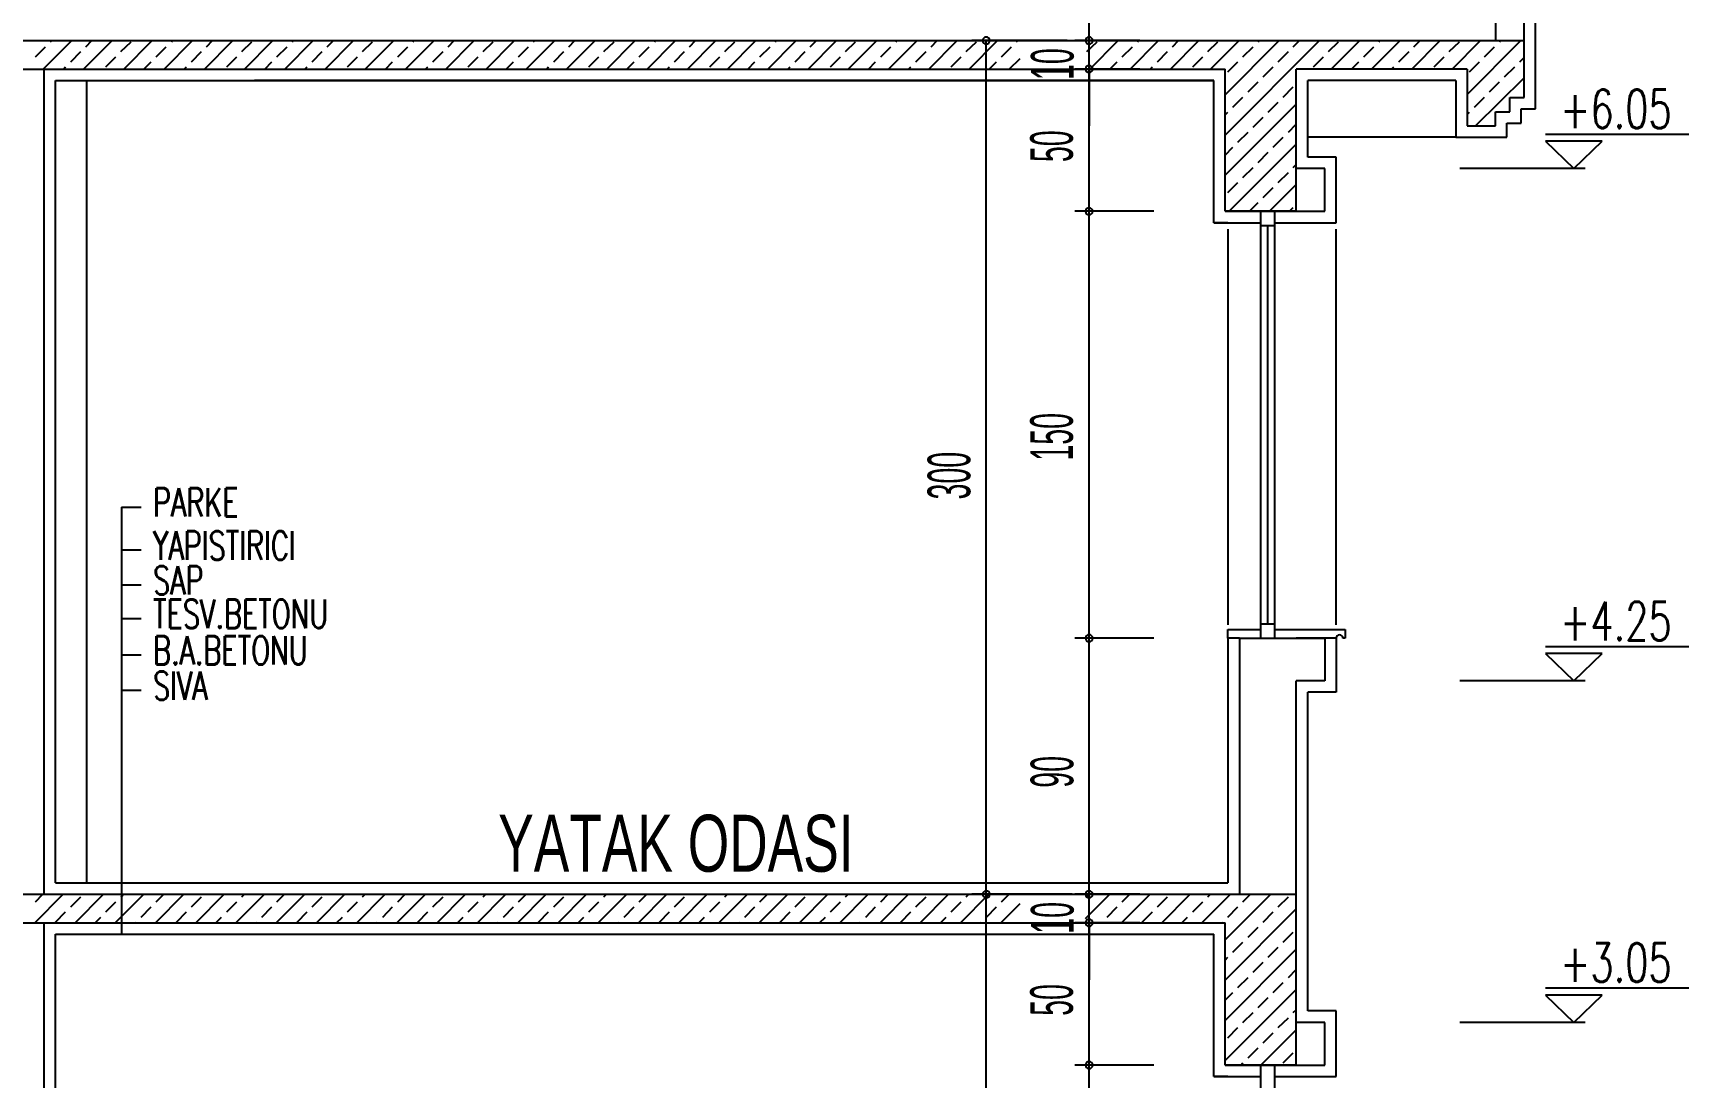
# Model space of a CAD drawing. Extents: x 3907.4 to 3911.57, y -3054.42 to -3053.7.
# Drawn here: x 3909.6219 to 3909.7382, y -3053.8735 to -3053.8001 of the extents above; entities that cross this region are included whole.
import ezdxf
from ezdxf.enums import TextEntityAlignment as Align

# ---------------------------------------------------------------- set-up
doc = ezdxf.new("R2010")
doc.units = 0
doc.header["$LTSCALE"] = 2
doc.header["$MEASUREMENT"] = 0
doc.layers.get('0').update_dxf_attribs({"linetype": 'CONTINUOUS'})
for name, color, linetype in [('DOĞRAMA', 2, 'CONTINUOUS'), ('DUVAR', 7, 'CONTINUOUS'), ('OLÇÜ', 6, 'CONTINUOUS'), ('SıVA', 6, 'CONTINUOUS'), ('TARAMA', 9, 'CONTINUOUS'), ('TEXT', 11, 'CONTINUOUS')]:
    doc.layers.add(name, color=color, linetype=linetype)
doc.styles.add('KAPı-PEN', font='simplex.shx', dxfattribs={"width": 0.7, "height": 10})
doc.styles.add('MAHAL', font='stylu.ttf', dxfattribs={"width": 0.7, "height": 20})
doc.styles.add('ÖLÇÜ', font='stylu.ttf', dxfattribs={"width": 0.5})

msp = doc.modelspace()

# ---------------------------------------------------------------- linework, layer by layer
at = {"color": 0, "linetype": 'ByBlock'}
for centre, start, end in [((3909.68883, -3053.80061), 90, 270), ((3909.68883, -3053.80061), 270, 90), ((3909.69606, -3053.80061), 90, 270), ((3909.69606, -3053.80061), 90, 270), ((3909.69606, -3053.80061), 270, 90), ((3909.69606, -3053.80061), 270, 90), ((3909.69606, -3053.80261), 90, 270), ((3909.69606, -3053.80261), 90, 270), ((3909.69606, -3053.80261), 270, 90), ((3909.69606, -3053.80261), 270, 90), ((3909.69606, -3053.81261), 90, 270), ((3909.69606, -3053.81261), 90, 270), ((3909.69606, -3053.81261), 270, 90), ((3909.69606, -3053.81261), 270, 90), ((3909.69606, -3053.84261), 90, 270), ((3909.69606, -3053.84261), 90, 270), ((3909.69606, -3053.84261), 270, 90), ((3909.69606, -3053.84261), 270, 90), ((3909.68883, -3053.86061), 90, 270), ((3909.68883, -3053.86061), 90, 270), ((3909.68883, -3053.86061), 270, 90), ((3909.68883, -3053.86061), 270, 90), ((3909.69606, -3053.86061), 90, 270), ((3909.69606, -3053.86061), 90, 270), ((3909.69606, -3053.86061), 270, 90), ((3909.69606, -3053.86061), 270, 90), ((3909.69606, -3053.86261), 90, 270), ((3909.69606, -3053.86261), 90, 270), ((3909.69606, -3053.86261), 270, 90), ((3909.69606, -3053.86261), 270, 90), ((3909.69606, -3053.87261), 90, 270), ((3909.69606, -3053.87261), 90, 270), ((3909.69606, -3053.87261), 270, 90), ((3909.69606, -3053.87261), 270, 90)]:
    msp.add_arc(centre, 0.00025, start, end, dxfattribs=at)
at = {"layer": 'DOĞRAMA', "color": 1}
for p, q in [((3909.70812, -3053.84261), (3909.70812, -3053.81261)), ((3909.70912, -3053.84261), (3909.70912, -3053.81261)), ((3909.70812, -3053.81361), (3909.70912, -3053.81361)), ((3909.70862, -3053.84161), (3909.70862, -3053.81361)), ((3909.70812, -3053.84161), (3909.70912, -3053.84161)), ((3909.70812, -3053.90261), (3909.70812, -3053.87261)), ((3909.70912, -3053.90261), (3909.70912, -3053.87261))]:
    msp.add_line(p, q, dxfattribs=at)
at = {"layer": 'DUVAR'}
for p, q in [((3909.72462, -3053.79674), (3909.72462, -3053.80061)), ((3909.72462, -3053.79674), (3909.72462, -3053.80061)), ((3909.72662, -3053.80061), (3909.72662, -3053.7974)), ((3909.72662, -3053.80061), (3909.72662, -3053.7974)), ((3909.62262, -3053.80261), (3909.62262, -3053.86061)), ((3909.71262, -3053.80961), (3909.71062, -3053.80961)), ((3909.71262, -3053.81261), (3909.71262, -3053.80961)), ((3909.71062, -3053.81261), (3909.71262, -3053.81261)), ((3909.70662, -3053.84261), (3909.71062, -3053.84261)), ((3909.70662, -3053.84261), (3909.70662, -3053.86061)), ((3909.71062, -3053.84261), (3909.71262, -3053.84261)), ((3909.71262, -3053.84261), (3909.71262, -3053.84561)), ((3909.71062, -3053.86061), (3909.71062, -3053.84561)), ((3909.71262, -3053.84561), (3909.71062, -3053.84561)), ((3909.62262, -3053.86261), (3909.62262, -3053.92061)), ((3909.71262, -3053.86961), (3909.71062, -3053.86961)), ((3909.71262, -3053.87261), (3909.71262, -3053.86961)), ((3909.71062, -3053.87261), (3909.71262, -3053.87261))]:
    msp.add_line(p, q, dxfattribs=at)
at = {"layer": 'DUVAR', "color": 4}
for p, q in [((3909.49862, -3053.80061), (3909.72662, -3053.80061)), ((3909.72662, -3053.80461), (3909.72662, -3053.80061)), ((3909.51962, -3053.80261), (3909.70562, -3053.80261)), ((3909.70562, -3053.81261), (3909.70562, -3053.80261)), ((3909.71062, -3053.81261), (3909.71062, -3053.80261)), ((3909.72262, -3053.80261), (3909.71062, -3053.80261)), ((3909.72262, -3053.80261), (3909.72262, -3053.80661)), ((3909.72462, -3053.80661), (3909.72462, -3053.80561)), ((3909.72462, -3053.80561), (3909.72562, -3053.80561)), ((3909.72562, -3053.80561), (3909.72562, -3053.80461)), ((3909.72562, -3053.80461), (3909.72662, -3053.80461)), ((3909.72262, -3053.80661), (3909.72462, -3053.80661)), ((3909.71062, -3053.81261), (3909.70562, -3053.81261)), ((3909.70562, -3053.81261), (3909.71062, -3053.81261)), ((3909.58462, -3053.86061), (3909.71062, -3053.86061)), ((3909.71062, -3053.87261), (3909.71062, -3053.86061)), ((3909.58462, -3053.86261), (3909.70562, -3053.86261)), ((3909.70562, -3053.87261), (3909.70562, -3053.86261)), ((3909.71062, -3053.87261), (3909.70562, -3053.87261)), ((3909.70562, -3053.87261), (3909.71062, -3053.87261))]:
    msp.add_line(p, q, dxfattribs=at)
at = {"layer": 'DUVAR', "color": 3}
msp.add_line((3909.62562, -3053.85981), (3909.62562, -3053.80341), dxfattribs=at)
at = {"layer": 'OLÇÜ', "color": 6}
for p, q in [((3909.69606, -3053.80061), (3909.69606, -3053.75746)), ((3909.69606, -3053.80061), (3909.69606, -3053.79661)), ((3909.69452, -3053.80061), (3909.68783, -3053.80061)), ((3909.68883, -3053.86061), (3909.68883, -3053.80061)), ((3909.69962, -3053.80061), (3909.69506, -3053.80061)), ((3909.69962, -3053.80061), (3909.69506, -3053.80061)), ((3909.69606, -3053.80261), (3909.69606, -3053.80061)), ((3909.69962, -3053.80261), (3909.69506, -3053.80261)), ((3909.69962, -3053.80261), (3909.69506, -3053.80261)), ((3909.69606, -3053.81261), (3909.69606, -3053.80261)), ((3909.69606, -3053.80261), (3909.69606, -3053.80661)), ((3909.70062, -3053.81261), (3909.69506, -3053.81261)), ((3909.70062, -3053.81261), (3909.69506, -3053.81261)), ((3909.69606, -3053.84261), (3909.69606, -3053.81261)), ((3909.70062, -3053.84261), (3909.69506, -3053.84261)), ((3909.70062, -3053.84261), (3909.69506, -3053.84261)), ((3909.69606, -3053.86061), (3909.69606, -3053.84261)), ((3909.69606, -3053.86061), (3909.69606, -3053.85661)), ((3909.69487, -3053.86061), (3909.68783, -3053.86061)), ((3909.69487, -3053.86061), (3909.68783, -3053.86061)), ((3909.68883, -3053.92061), (3909.68883, -3053.86061)), ((3909.69962, -3053.86061), (3909.69506, -3053.86061)), ((3909.69962, -3053.86061), (3909.69506, -3053.86061)), ((3909.69606, -3053.86261), (3909.69606, -3053.86061)), ((3909.69962, -3053.86261), (3909.69506, -3053.86261)), ((3909.69962, -3053.86261), (3909.69506, -3053.86261)), ((3909.69606, -3053.87261), (3909.69606, -3053.86261)), ((3909.69606, -3053.86261), (3909.69606, -3053.86661)), ((3909.70062, -3053.87261), (3909.69506, -3053.87261)), ((3909.70062, -3053.87261), (3909.69506, -3053.87261)), ((3909.69606, -3053.90261), (3909.69606, -3053.87261))]:
    msp.add_line(p, q, dxfattribs=at)
at = {"layer": 'SıVA'}
for p, q in [((3909.72742, -3053.80541), (3909.72742, -3053.79745)), ((3909.72742, -3053.80541), (3909.72742, -3053.79745)), ((3909.62342, -3053.80341), (3909.70482, -3053.80341)), ((3909.62342, -3053.85981), (3909.62342, -3053.80341)), ((3909.70482, -3053.80341), (3909.63742, -3053.80341)), ((3909.70482, -3053.81341), (3909.70482, -3053.80341)), ((3909.71142, -3053.80881), (3909.71142, -3053.80341)), ((3909.72182, -3053.80341), (3909.71142, -3053.80341)), ((3909.72182, -3053.80341), (3909.72182, -3053.80741)), ((3909.72642, -3053.80641), (3909.72642, -3053.80541)), ((3909.72642, -3053.80541), (3909.72742, -3053.80541)), ((3909.72542, -3053.80741), (3909.72542, -3053.80641)), ((3909.72542, -3053.80641), (3909.72642, -3053.80641)), ((3909.72182, -3053.80741), (3909.71142, -3053.80741)), ((3909.72182, -3053.80741), (3909.72542, -3053.80741)), ((3909.71342, -3053.80881), (3909.71142, -3053.80881)), ((3909.71342, -3053.81341), (3909.71342, -3053.80881)), ((3909.70582, -3053.81341), (3909.70482, -3053.81341)), ((3909.70482, -3053.81341), (3909.70582, -3053.81341)), ((3909.70582, -3053.81341), (3909.70812, -3053.81341)), ((3909.70912, -3053.81341), (3909.71342, -3053.81341)), ((3909.70582, -3053.81386), (3909.70582, -3053.84167)), ((3909.71342, -3053.84167), (3909.71342, -3053.81386)), ((3909.70582, -3053.84261), (3909.70582, -3053.85981)), ((3909.71342, -3053.84261), (3909.71342, -3053.84641)), ((3909.71142, -3053.86681), (3909.71142, -3053.84641)), ((3909.71342, -3053.84641), (3909.71142, -3053.84641)), ((3909.62342, -3053.85981), (3909.70582, -3053.85981)), ((3909.71142, -3053.86881), (3909.71142, -3053.85981)), ((3909.62342, -3053.86341), (3909.70482, -3053.86341)), ((3909.62342, -3053.91981), (3909.62342, -3053.86341)), ((3909.70482, -3053.87341), (3909.70482, -3053.86341)), ((3909.71342, -3053.86881), (3909.71142, -3053.86881)), ((3909.71342, -3053.87341), (3909.71342, -3053.86881)), ((3909.70582, -3053.87341), (3909.70482, -3053.87341)), ((3909.70482, -3053.87341), (3909.70582, -3053.87341)), ((3909.70582, -3053.87341), (3909.70812, -3053.87341)), ((3909.70912, -3053.87341), (3909.71342, -3053.87341))]:
    msp.add_line(p, q, dxfattribs=at)
at = {"layer": 'SıVA', "color": 1}
for p, q in [((3909.70582, -3053.84261), (3909.70582, -3053.84201)), ((3909.70582, -3053.84201), (3909.70812, -3053.84201)), ((3909.70662, -3053.84261), (3909.70582, -3053.84261)), ((3909.70912, -3053.84201), (3909.71406, -3053.84201)), ((3909.71342, -3053.84261), (3909.71062, -3053.84261)), ((3909.71406, -3053.84261), (3909.7139, -3053.84261)), ((3909.71406, -3053.84201), (3909.71406, -3053.84261))]:
    msp.add_line(p, q, dxfattribs=at)
msp.add_arc((3909.71366, -3053.84261), 0.00024, 0, 180, dxfattribs=at)
at = {"layer": 'TARAMA'}
for p, q in [((3909.62257, -3053.80261), (3909.62457, -3053.80061)), ((3909.62308, -3053.80069), (3909.62316, -3053.80061)), ((3909.6254, -3053.80261), (3909.6274, -3053.80061)), ((3909.62556, -3053.80104), (3909.62599, -3053.80061)), ((3909.62803, -3053.80139), (3909.62874, -3053.80069)), ((3909.62823, -3053.80261), (3909.63023, -3053.80061)), ((3909.63106, -3053.80261), (3909.63306, -3053.80061)), ((3909.63157, -3053.80069), (3909.63164, -3053.80061)), ((3909.63389, -3053.80261), (3909.63589, -3053.80061)), ((3909.63404, -3053.80104), (3909.63447, -3053.80061)), ((3909.63652, -3053.80139), (3909.63722, -3053.80069)), ((3909.63671, -3053.80261), (3909.63871, -3053.80061)), ((3909.63954, -3053.80261), (3909.64154, -3053.80061)), ((3909.64005, -3053.80069), (3909.64013, -3053.80061)), ((3909.64237, -3053.80261), (3909.64437, -3053.80061)), ((3909.64253, -3053.80104), (3909.64296, -3053.80061)), ((3909.645, -3053.80139), (3909.64571, -3053.80069)), ((3909.6452, -3053.80261), (3909.6472, -3053.80061)), ((3909.64803, -3053.80261), (3909.65003, -3053.80061)), ((3909.64854, -3053.80069), (3909.64861, -3053.80061)), ((3909.65086, -3053.80261), (3909.65286, -3053.80061)), ((3909.65101, -3053.80104), (3909.65144, -3053.80061)), ((3909.65349, -3053.80139), (3909.65419, -3053.80069)), ((3909.65368, -3053.80261), (3909.65568, -3053.80061)), ((3909.65651, -3053.80261), (3909.65851, -3053.80061)), ((3909.65702, -3053.80069), (3909.6571, -3053.80061)), ((3909.65934, -3053.80261), (3909.66134, -3053.80061)), ((3909.6595, -3053.80104), (3909.65993, -3053.80061)), ((3909.66197, -3053.80139), (3909.66268, -3053.80069)), ((3909.66217, -3053.80261), (3909.66417, -3053.80061)), ((3909.665, -3053.80261), (3909.667, -3053.80061)), ((3909.66551, -3053.80069), (3909.66558, -3053.80061)), ((3909.66783, -3053.80261), (3909.66983, -3053.80061)), ((3909.66798, -3053.80104), (3909.66841, -3053.80061)), ((3909.67046, -3053.80139), (3909.67116, -3053.80069)), ((3909.67065, -3053.80261), (3909.67265, -3053.80061)), ((3909.67348, -3053.80261), (3909.67548, -3053.80061)), ((3909.67399, -3053.80069), (3909.67407, -3053.80061)), ((3909.67631, -3053.80261), (3909.67831, -3053.80061)), ((3909.67647, -3053.80104), (3909.6769, -3053.80061)), ((3909.67894, -3053.80139), (3909.67965, -3053.80069)), ((3909.67914, -3053.80261), (3909.68114, -3053.80061)), ((3909.68197, -3053.80261), (3909.68397, -3053.80061)), ((3909.68248, -3053.80069), (3909.68255, -3053.80061)), ((3909.6848, -3053.80261), (3909.6868, -3053.80061)), ((3909.68495, -3053.80104), (3909.68538, -3053.80061)), ((3909.68743, -3053.80139), (3909.68814, -3053.80069)), ((3909.68763, -3053.80261), (3909.68963, -3053.80061)), ((3909.69096, -3053.80069), (3909.69104, -3053.80061)), ((3909.69591, -3053.80139), (3909.69662, -3053.80069)), ((3909.69611, -3053.80261), (3909.69811, -3053.80061)), ((3909.69894, -3053.80261), (3909.70094, -3053.80061)), ((3909.69945, -3053.80069), (3909.69952, -3053.80061)), ((3909.70177, -3053.80261), (3909.70377, -3053.80061)), ((3909.70192, -3053.80104), (3909.70235, -3053.80061)), ((3909.7044, -3053.80139), (3909.70511, -3053.80069)), ((3909.7046, -3053.80261), (3909.7066, -3053.80061)), ((3909.70562, -3053.80442), (3909.70942, -3053.80061)), ((3909.70562, -3053.80725), (3909.71225, -3053.80061)), ((3909.70793, -3053.80069), (3909.70801, -3053.80061)), ((3909.71041, -3053.80104), (3909.71084, -3053.80061)), ((3909.71288, -3053.80139), (3909.71359, -3053.80069)), ((3909.71308, -3053.80261), (3909.71508, -3053.80061)), ((3909.71591, -3053.80261), (3909.71791, -3053.80061)), ((3909.71642, -3053.80069), (3909.7165, -3053.80061)), ((3909.71874, -3053.80261), (3909.72074, -3053.80061)), ((3909.71889, -3053.80104), (3909.71932, -3053.80061)), ((3909.72137, -3053.80139), (3909.72208, -3053.80069)), ((3909.72157, -3053.80261), (3909.72357, -3053.80061)), ((3909.72262, -3053.80439), (3909.72639, -3053.80061)), ((3909.7249, -3053.80069), (3909.72498, -3053.80061)), ((3909.62202, -3053.80175), (3909.62273, -3053.80104)), ((3909.6245, -3053.8021), (3909.6252, -3053.80139)), ((3909.62697, -3053.80245), (3909.62768, -3053.80175)), ((3909.62964, -3053.80261), (3909.63015, -3053.8021)), ((3909.63051, -3053.80175), (3909.63121, -3053.80104)), ((3909.63298, -3053.8021), (3909.63369, -3053.80139)), ((3909.63546, -3053.80245), (3909.63616, -3053.80175)), ((3909.63813, -3053.80261), (3909.63864, -3053.8021)), ((3909.63899, -3053.80175), (3909.6397, -3053.80104)), ((3909.64147, -3053.8021), (3909.64217, -3053.80139)), ((3909.64394, -3053.80245), (3909.64465, -3053.80175)), ((3909.64661, -3053.80261), (3909.64712, -3053.8021)), ((3909.64748, -3053.80175), (3909.64818, -3053.80104)), ((3909.64995, -3053.8021), (3909.65066, -3053.80139)), ((3909.65243, -3053.80245), (3909.65313, -3053.80175)), ((3909.6551, -3053.80261), (3909.65561, -3053.8021)), ((3909.65596, -3053.80175), (3909.65667, -3053.80104)), ((3909.65844, -3053.8021), (3909.65914, -3053.80139)), ((3909.66091, -3053.80245), (3909.66162, -3053.80175)), ((3909.66358, -3053.80261), (3909.66409, -3053.8021)), ((3909.66445, -3053.80175), (3909.66515, -3053.80104)), ((3909.66692, -3053.8021), (3909.66763, -3053.80139)), ((3909.6694, -3053.80245), (3909.6701, -3053.80175)), ((3909.67207, -3053.80261), (3909.67258, -3053.8021)), ((3909.67293, -3053.80175), (3909.67364, -3053.80104)), ((3909.67541, -3053.8021), (3909.67611, -3053.80139)), ((3909.67788, -3053.80245), (3909.67859, -3053.80175)), ((3909.68055, -3053.80261), (3909.68106, -3053.8021)), ((3909.68142, -3053.80175), (3909.68212, -3053.80104)), ((3909.68389, -3053.8021), (3909.6846, -3053.80139)), ((3909.68637, -3053.80245), (3909.68707, -3053.80175)), ((3909.68904, -3053.80261), (3909.68955, -3053.8021)), ((3909.6899, -3053.80175), (3909.69061, -3053.80104)), ((3909.69045, -3053.80261), (3909.69121, -3053.80186)), ((3909.69752, -3053.80261), (3909.69803, -3053.8021)), ((3909.69839, -3053.80175), (3909.6991, -3053.80104)), ((3909.70086, -3053.8021), (3909.70157, -3053.80139)), ((3909.70334, -3053.80245), (3909.70405, -3053.80175)), ((3909.70581, -3053.80281), (3909.70652, -3053.8021)), ((3909.70687, -3053.80175), (3909.70758, -3053.80104)), ((3909.70935, -3053.8021), (3909.71006, -3053.80139)), ((3909.71182, -3053.80245), (3909.71253, -3053.80175)), ((3909.7145, -3053.80261), (3909.71501, -3053.8021)), ((3909.71536, -3053.80175), (3909.71607, -3053.80104)), ((3909.71783, -3053.8021), (3909.71854, -3053.80139)), ((3909.72031, -3053.80245), (3909.72102, -3053.80175)), ((3909.72278, -3053.80281), (3909.72349, -3053.8021)), ((3909.72384, -3053.80175), (3909.72455, -3053.80104)), ((3909.72632, -3053.8021), (3909.72662, -3053.8018)), ((3909.62399, -3053.80261), (3909.62414, -3053.80245)), ((3909.63247, -3053.80261), (3909.63263, -3053.80245)), ((3909.64096, -3053.80261), (3909.64111, -3053.80245)), ((3909.64944, -3053.80261), (3909.6496, -3053.80245)), ((3909.65793, -3053.80261), (3909.65808, -3053.80245)), ((3909.66641, -3053.80261), (3909.66657, -3053.80245)), ((3909.6749, -3053.80261), (3909.67505, -3053.80245)), ((3909.68338, -3053.80261), (3909.68354, -3053.80245)), ((3909.70035, -3053.80261), (3909.70051, -3053.80245)), ((3909.70829, -3053.80316), (3909.70899, -3053.80245)), ((3909.71732, -3053.80261), (3909.71748, -3053.80245)), ((3909.72322, -3053.80661), (3909.72662, -3053.80322)), ((3909.72526, -3053.80316), (3909.72597, -3053.80245)), ((3909.70723, -3053.80422), (3909.70793, -3053.80352)), ((3909.7097, -3053.80458), (3909.71041, -3053.80387)), ((3909.7242, -3053.80422), (3909.7249, -3053.80352)), ((3909.70562, -3053.81008), (3909.71062, -3053.80508)), ((3909.70617, -3053.80528), (3909.70687, -3053.80458)), ((3909.70864, -3053.80564), (3909.70935, -3053.80493)), ((3909.72314, -3053.80528), (3909.72384, -3053.80458)), ((3909.70562, -3053.80583), (3909.70581, -3053.80564)), ((3909.70758, -3053.8067), (3909.70829, -3053.80599)), ((3909.71006, -3053.80705), (3909.71062, -3053.80649)), ((3909.72262, -3053.8058), (3909.72278, -3053.80564)), ((3909.70591, -3053.81261), (3909.71062, -3053.8079)), ((3909.70652, -3053.80776), (3909.70723, -3053.80705)), ((3909.70899, -3053.80811), (3909.7097, -3053.8074)), ((3909.70562, -3053.80866), (3909.70617, -3053.80811)), ((3909.70793, -3053.80917), (3909.70864, -3053.80846)), ((3909.70687, -3053.81023), (3909.70758, -3053.80953)), ((3909.70935, -3053.81059), (3909.71006, -3053.80988)), ((3909.71041, -3053.80953), (3909.71062, -3053.80932)), ((3909.70581, -3053.81129), (3909.70652, -3053.81059)), ((3909.70829, -3053.81165), (3909.70899, -3053.81094)), ((3909.70874, -3053.81261), (3909.71062, -3053.81073)), ((3909.70732, -3053.81261), (3909.70793, -3053.812)), ((3909.71015, -3053.81261), (3909.71041, -3053.81235)), ((3909.62197, -3053.86261), (3909.62397, -3053.86061)), ((3909.62202, -3053.86114), (3909.62255, -3053.86061)), ((3909.6245, -3053.8615), (3909.6252, -3053.86079)), ((3909.6248, -3053.86261), (3909.6268, -3053.86061)), ((3909.62697, -3053.86185), (3909.62768, -3053.86114)), ((3909.62803, -3053.86079), (3909.62806, -3053.86076)), ((3909.62806, -3053.86218), (3909.62963, -3053.86061)), ((3909.62806, -3053.86076), (3909.62821, -3053.86061)), ((3909.63045, -3053.86261), (3909.63245, -3053.86061)), ((3909.63051, -3053.86114), (3909.63104, -3053.86061)), ((3909.63298, -3053.8615), (3909.63369, -3053.86079)), ((3909.63328, -3053.86261), (3909.63528, -3053.86061)), ((3909.63546, -3053.86185), (3909.63616, -3053.86114)), ((3909.63611, -3053.86261), (3909.63811, -3053.86061)), ((3909.63652, -3053.86079), (3909.6367, -3053.86061)), ((3909.63894, -3053.86261), (3909.64094, -3053.86061)), ((3909.63899, -3053.86114), (3909.63952, -3053.86061)), ((3909.64147, -3053.8615), (3909.64217, -3053.86079)), ((3909.64177, -3053.86261), (3909.64377, -3053.86061)), ((3909.64394, -3053.86185), (3909.64465, -3053.86114)), ((3909.6446, -3053.86261), (3909.6466, -3053.86061)), ((3909.645, -3053.86079), (3909.64518, -3053.86061)), ((3909.64742, -3053.86261), (3909.64942, -3053.86061)), ((3909.64748, -3053.86114), (3909.64801, -3053.86061)), ((3909.64995, -3053.8615), (3909.65066, -3053.86079)), ((3909.65025, -3053.86261), (3909.65225, -3053.86061)), ((3909.65243, -3053.86185), (3909.65313, -3053.86114)), ((3909.65308, -3053.86261), (3909.65508, -3053.86061)), ((3909.65349, -3053.86079), (3909.65367, -3053.86061)), ((3909.65591, -3053.86261), (3909.65791, -3053.86061)), ((3909.65596, -3053.86114), (3909.6565, -3053.86061)), ((3909.65844, -3053.8615), (3909.65914, -3053.86079)), ((3909.65874, -3053.86261), (3909.66074, -3053.86061)), ((3909.66091, -3053.86185), (3909.66162, -3053.86114)), ((3909.66157, -3053.86261), (3909.66357, -3053.86061)), ((3909.66197, -3053.86079), (3909.66215, -3053.86061)), ((3909.66439, -3053.86261), (3909.66639, -3053.86061)), ((3909.66445, -3053.86114), (3909.66498, -3053.86061)), ((3909.66692, -3053.8615), (3909.66763, -3053.86079)), ((3909.66722, -3053.86261), (3909.66922, -3053.86061)), ((3909.6694, -3053.86185), (3909.6701, -3053.86114)), ((3909.67005, -3053.86261), (3909.67205, -3053.86061)), ((3909.67046, -3053.86079), (3909.67064, -3053.86061)), ((3909.67288, -3053.86261), (3909.67488, -3053.86061)), ((3909.67293, -3053.86114), (3909.67347, -3053.86061)), ((3909.67541, -3053.8615), (3909.67611, -3053.86079)), ((3909.67571, -3053.86261), (3909.67771, -3053.86061)), ((3909.67788, -3053.86185), (3909.67859, -3053.86114)), ((3909.67854, -3053.86261), (3909.68054, -3053.86061)), ((3909.67894, -3053.86079), (3909.67912, -3053.86061)), ((3909.68137, -3053.86261), (3909.68337, -3053.86061)), ((3909.68142, -3053.86114), (3909.68195, -3053.86061)), ((3909.68389, -3053.8615), (3909.6846, -3053.86079)), ((3909.68419, -3053.86261), (3909.68619, -3053.86061)), ((3909.68637, -3053.86185), (3909.68707, -3053.86114)), ((3909.68702, -3053.86261), (3909.68902, -3053.86061)), ((3909.68743, -3053.86079), (3909.68761, -3053.86061)), ((3909.68985, -3053.86261), (3909.69121, -3053.86126)), ((3909.6899, -3053.86114), (3909.69044, -3053.86061)), ((3909.69581, -3053.86231), (3909.69751, -3053.86061)), ((3909.69591, -3053.86079), (3909.69609, -3053.86061)), ((3909.69834, -3053.86261), (3909.70034, -3053.86061)), ((3909.69839, -3053.86114), (3909.69892, -3053.86061)), ((3909.70086, -3053.8615), (3909.70157, -3053.86079)), ((3909.70116, -3053.86261), (3909.70316, -3053.86061)), ((3909.70334, -3053.86185), (3909.70405, -3053.86114)), ((3909.70399, -3053.86261), (3909.70599, -3053.86061)), ((3909.7044, -3053.86079), (3909.70458, -3053.86061)), ((3909.70562, -3053.86382), (3909.70882, -3053.86061)), ((3909.70687, -3053.86114), (3909.70741, -3053.86061)), ((3909.70935, -3053.8615), (3909.71006, -3053.86079)), ((3909.62344, -3053.86256), (3909.62414, -3053.86185)), ((3909.62621, -3053.86261), (3909.62662, -3053.86221)), ((3909.62763, -3053.86261), (3909.62806, -3053.86218)), ((3909.62904, -3053.86261), (3909.62909, -3053.86256)), ((3909.62945, -3053.86221), (3909.63015, -3053.8615)), ((3909.63192, -3053.86256), (3909.63263, -3053.86185)), ((3909.6347, -3053.86261), (3909.6351, -3053.86221)), ((3909.63752, -3053.86261), (3909.63758, -3053.86256)), ((3909.63793, -3053.86221), (3909.63864, -3053.8615)), ((3909.64041, -3053.86256), (3909.64111, -3053.86185)), ((3909.64318, -3053.86261), (3909.64359, -3053.86221)), ((3909.64601, -3053.86261), (3909.64606, -3053.86256)), ((3909.64642, -3053.86221), (3909.64712, -3053.8615)), ((3909.64889, -3053.86256), (3909.6496, -3053.86185)), ((3909.65167, -3053.86261), (3909.65207, -3053.86221)), ((3909.6545, -3053.86261), (3909.65455, -3053.86256)), ((3909.6549, -3053.86221), (3909.65561, -3053.8615)), ((3909.65738, -3053.86256), (3909.65808, -3053.86185)), ((3909.66015, -3053.86261), (3909.66056, -3053.86221)), ((3909.66298, -3053.86261), (3909.66303, -3053.86256)), ((3909.66339, -3053.86221), (3909.66409, -3053.8615)), ((3909.66586, -3053.86256), (3909.66657, -3053.86185)), ((3909.66864, -3053.86261), (3909.66904, -3053.86221)), ((3909.67147, -3053.86261), (3909.67152, -3053.86256)), ((3909.67187, -3053.86221), (3909.67258, -3053.8615)), ((3909.67435, -3053.86256), (3909.67505, -3053.86185)), ((3909.67712, -3053.86261), (3909.67753, -3053.86221)), ((3909.67995, -3053.86261), (3909.68, -3053.86256)), ((3909.68036, -3053.86221), (3909.68106, -3053.8615)), ((3909.68283, -3053.86256), (3909.68354, -3053.86185)), ((3909.68561, -3053.86261), (3909.68601, -3053.86221)), ((3909.68844, -3053.86261), (3909.68849, -3053.86256)), ((3909.68884, -3053.86221), (3909.68955, -3053.8615)), ((3909.69692, -3053.86261), (3909.69697, -3053.86256)), ((3909.69733, -3053.86221), (3909.69803, -3053.8615)), ((3909.6998, -3053.86256), (3909.70051, -3053.86185)), ((3909.70258, -3053.86261), (3909.70298, -3053.86221)), ((3909.70541, -3053.86261), (3909.70546, -3053.86256)), ((3909.70562, -3053.86664), (3909.71062, -3053.86164)), ((3909.70581, -3053.86221), (3909.70652, -3053.8615)), ((3909.70829, -3053.86256), (3909.70899, -3053.86185)), ((3909.70723, -3053.86362), (3909.70793, -3053.86291)), ((3909.7097, -3053.86397), (3909.71041, -3053.86327)), ((3909.70562, -3053.86947), (3909.71062, -3053.86447)), ((3909.70617, -3053.86468), (3909.70687, -3053.86397)), ((3909.70864, -3053.86503), (3909.70935, -3053.86433)), ((3909.70562, -3053.86523), (3909.70581, -3053.86503)), ((3909.70758, -3053.86609), (3909.70829, -3053.86539)), ((3909.71006, -3053.86645), (3909.71062, -3053.86589)), ((3909.70652, -3053.86715), (3909.70723, -3053.86645)), ((3909.70899, -3053.86751), (3909.7097, -3053.8668)), ((3909.70562, -3053.8723), (3909.71062, -3053.8673)), ((3909.70562, -3053.86806), (3909.70617, -3053.86751)), ((3909.70793, -3053.86857), (3909.70864, -3053.86786)), ((3909.70687, -3053.86963), (3909.70758, -3053.86892)), ((3909.70935, -3053.86998), (3909.71006, -3053.86928)), ((3909.71041, -3053.86892), (3909.71062, -3053.86872)), ((3909.70581, -3053.87069), (3909.70652, -3053.86998)), ((3909.70813, -3053.87261), (3909.71062, -3053.87013)), ((3909.70829, -3053.87104), (3909.70899, -3053.87034)), ((3909.70723, -3053.8721), (3909.70793, -3053.8714)), ((3909.7097, -3053.87246), (3909.71041, -3053.87175)), ((3909.70672, -3053.87261), (3909.70687, -3053.87246))]:
    msp.add_line(p, q, dxfattribs=at)
at = {"layer": 'TEXT', "color": 3}
for p, q in [((3909.73821, -3053.80721), (3909.72812, -3053.80721)), ((3909.72812, -3053.80769), (3909.73012, -3053.80961)), ((3909.73212, -3053.80769), (3909.72812, -3053.80769)), ((3909.73012, -3053.80961), (3909.73212, -3053.80769)), ((3909.73092, -3053.80961), (3909.72212, -3053.80961)), ((3909.73821, -3053.84321), (3909.72812, -3053.84321)), ((3909.72812, -3053.84369), (3909.73012, -3053.84561)), ((3909.73212, -3053.84369), (3909.72812, -3053.84369)), ((3909.73012, -3053.84561), (3909.73212, -3053.84369)), ((3909.73092, -3053.84561), (3909.72212, -3053.84561)), ((3909.73821, -3053.86721), (3909.72812, -3053.86721)), ((3909.72812, -3053.86769), (3909.73012, -3053.86961)), ((3909.73212, -3053.86769), (3909.72812, -3053.86769)), ((3909.73012, -3053.86961), (3909.73212, -3053.86769)), ((3909.73092, -3053.86961), (3909.72212, -3053.86961))]:
    msp.add_line(p, q, dxfattribs=at)
at = {"layer": 'TEXT', "color": 1}
for p, q in [((3909.62806, -3053.83341), (3909.62946, -3053.83341)), ((3909.62806, -3053.83341), (3909.62806, -3053.86341)), ((3909.62806, -3053.83641), (3909.62946, -3053.83641)), ((3909.62806, -3053.83885), (3909.62946, -3053.83885)), ((3909.62806, -3053.84122), (3909.62946, -3053.84122)), ((3909.62806, -3053.84378), (3909.62946, -3053.84378)), ((3909.62806, -3053.84626), (3909.62946, -3053.84626))]:
    msp.add_line(p, q, dxfattribs=at)

# ---------------------------------------------------------------- texts
at = {"layer": 'OLÇÜ', "color": 62, "style": 'ÖLÇÜ', "width": 0.5}
for s, p in [('10', (3909.69497, -3053.80338)), ('50', (3909.69492, -3053.80915)), ('150', (3909.69492, -3053.83013)), ('300', (3909.68771, -3053.83286)), ('90', (3909.69495, -3053.85312)), ('10', (3909.69497, -3053.86338)), ('50', (3909.69492, -3053.86915))]:
    msp.add_text(s, height=0.003, rotation=90, dxfattribs=at).set_placement(p)
at = {"layer": 'TEXT', "color": 1, "style": 'KAPı-PEN', "width": 0.7}
for s, p in [('PARKE', (3909.63029, -3053.83406)), ('YAPISTIRICI', (3909.63029, -3053.8371)), ('SAP', (3909.63029, -3053.83954)), ('TESV.BETONU', (3909.63029, -3053.8419)), ('B.A.BETONU', (3909.63029, -3053.84446)), ('SIVA', (3909.63029, -3053.84695))]:
    msp.add_text(s, height=0.002, dxfattribs=at).set_placement(p)
at = {"layer": 'TEXT', "style": 'MAHAL', "width": 0.7}
msp.add_text('YATAK ODASI', height=0.004, dxfattribs=at).set_placement((3909.65454, -3053.85902))
at = {"layer": 'TEXT', "color": 3, "style": 'KAPı-PEN', "width": 0.7}
for tag, p in [('+6.05', (3909.73308, -3053.80677)), ('+4.25', (3909.73308, -3053.84277)), ('+3.05', (3909.73308, -3053.86677))]:
    msp.add_attdef(tag, text='+0.50', height=0.00272, dxfattribs=at).set_placement(p, align=Align.CENTER)

doc.saveas('drawing.dxf')
